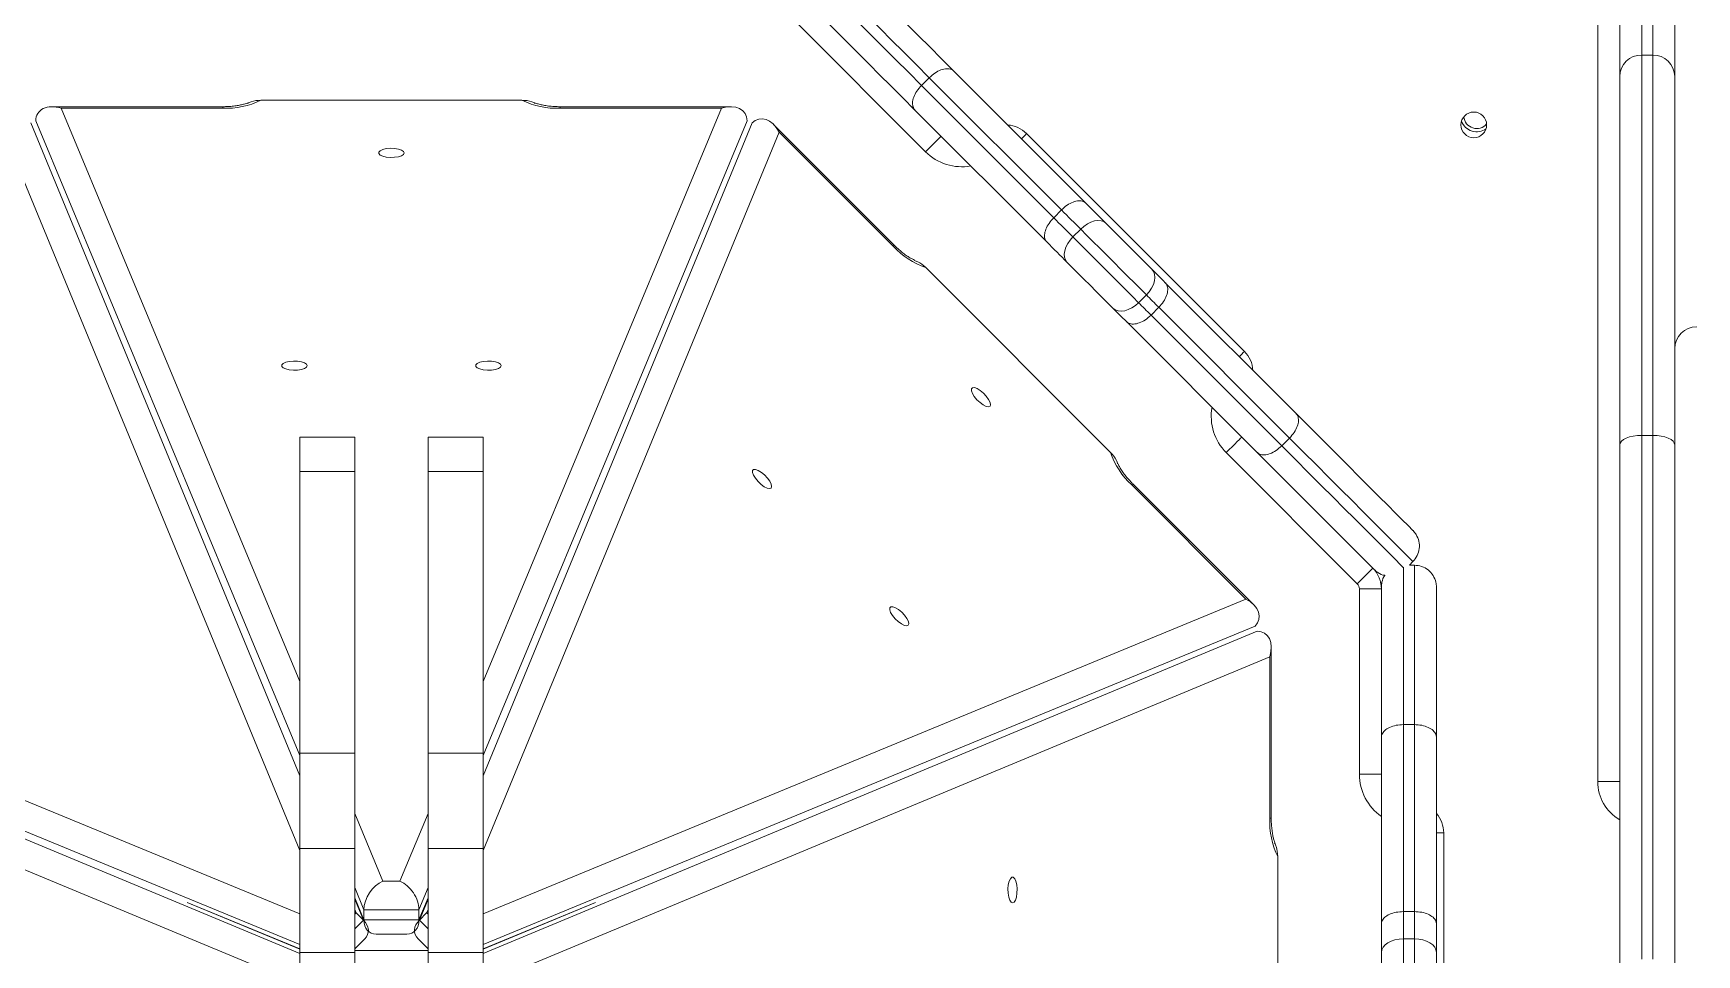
# Model space of a CAD drawing. Header units: millimetres. Extents: x -8760 to 8364, y -7998 to 7451.
# Drawn here: x 3806.7 to 4260.4, y 0.3 to 251.4 of the extents above; entities that cross this region are included whole.
import ezdxf

# ---------------------------------------------------------------- set-up
doc = ezdxf.new("R2010")
doc.units = ezdxf.units.MM
doc.layers.add('DIKOM_ОБЪЕКТ', color=7, linetype='Continuous')

msp = doc.modelspace()

# ---------------------------------------------------------------- linework, layer by layer
at = {"layer": 'DIKOM_ОБЪЕКТ', "color": 7, "linetype": 'Continuous', "lineweight": 15}
for p, q in [((4233.391, 47.446), (4233.391, 320.446)), ((4239.391, 239.632), (4239.391, 285.423)), ((4254.392, 285.423), (4254.392, 239.632)), ((4245.391, 279.655), (4245.391, 245.491)), ((4248.392, 245.491), (4248.392, 279.655)), ((4050.056, 219.134), (4014.33, 254.86)), ((4245.391, 245.491), (4245.391, 141.817)), ((4248.392, 245.491), (4245.391, 245.491)), ((4248.392, 141.817), (4248.392, 245.491)), ((4057.776, 241.112), (4093.735, 205.153)), ((4051.086, 239.317), (4048.965, 237.196)), ((4048.965, 237.196), (4085.009, 201.152)), ((4087.13, 203.273), (4051.086, 239.317)), ((4239.391, 139.218), (4239.391, 239.632)), ((4254.392, 239.632), (4254.392, 139.218)), ((3858.391, 231.406), (3811.858, 231.406)), ((3858.391, 231.008), (3858.391, 231.406)), ((3939.999, 233.158), (3868.784, 233.158)), ((3996.925, 231.406), (3950.391, 231.406)), ((3950.391, 231.008), (3950.391, 231.406)), ((3806.025, 226.991), (3879.392, 49)), ((3879.392, 54.579), (3807.392, 227.557)), ((3858.391, 231.008), (3814.353, 231.008)), ((3814.353, 231.008), (3879.392, 74.755)), ((3929.391, 74.755), (3994.43, 231.008)), ((4001.392, 227.557), (3929.391, 54.579)), ((3929.391, 49), (4002.758, 226.991)), ((3994.43, 231.008), (3950.391, 231.008)), ((4083.129, 194.547), (4047.169, 230.506)), ((3879.392, 28.655), (3798.662, 224.509)), ((4010.12, 224.509), (3929.391, 28.655)), ((4041.543, 193.651), (4008.638, 226.555)), ((4041.261, 193.369), (4010.12, 224.509)), ((4077.633, 224.084), (4137.03, 164.687)), ((4087.13, 203.273), (4085.009, 201.152)), ((4092.383, 198.02), (4090.262, 195.898)), ((4100.486, 137.184), (4050.13, 187.541)), ((4115.453, 183.435), (4151.122, 147.766)), ((4110.301, 180.102), (4108.18, 177.981)), ((4140.515, 137.16), (4104.847, 172.828)), ((4113.68, 176.724), (4111.558, 174.602)), ((4111.558, 174.602), (4147.198, 138.962)), ((4149.319, 141.084), (4113.68, 176.724)), ((3894.392, 141.367), (3879.392, 141.367)), ((3879.392, 141.367), (3879.392, 132.002)), ((3894.392, 141.367), (3894.392, 132.002)), ((3929.391, 141.367), (3914.392, 141.367)), ((3914.392, 141.367), (3914.392, 132.002)), ((3929.391, 141.367), (3929.391, 132.002)), ((4149.319, 141.084), (4147.198, 138.962)), ((4245.391, 141.817), (4245.391, -0.97)), ((4248.392, 141.817), (4245.391, 141.817)), ((4248.392, -0.97), (4248.392, 141.817)), ((4167.806, 101.384), (4132.08, 137.11)), ((4239.391, -5.521), (4239.391, 139.218)), ((4254.392, 139.218), (4254.392, -5.521)), ((3894.392, 132.002), (3879.392, 132.002)), ((3879.392, 132.002), (3879.392, 55.159)), ((3894.392, 132.002), (3894.392, 55.159)), ((3929.391, 132.002), (3914.392, 132.002)), ((3914.392, 132.002), (3914.392, 55.159)), ((3929.391, 132.002), (3929.391, 55.159)), ((4137.455, 97.175), (4106.315, 128.315)), ((4139.5, 95.693), (4106.596, 128.597)), ((4180.391, 105.876), (4180.391, 62.989)), ((4182.992, 107.411), (4182.026, 106.446)), ((4183.392, 106.446), (4182.026, 106.446)), ((4183.392, 62.989), (4183.392, 106.446)), ((4168.392, 49.446), (4168.392, 99.97)), ((4174.391, 99.97), (4168.392, 99.97)), ((4174.388, 100.213), (4174.391, 100.213)), ((4174.391, 59.528), (4174.391, 100.446)), ((4189.392, 100.446), (4189.392, 59.528)), ((3671.329, 97.175), (3879.392, 11.413)), ((3929.391, 11.413), (4137.455, 97.175)), ((3668.281, 88.446), (3879.392, 0.573)), ((3879.392, 3.027), (3668.847, 89.812)), ((4139.937, 89.812), (3929.391, 3.027)), ((3929.391, 0.573), (4140.503, 88.446)), ((4144.352, 37.446), (4144.352, 83.979)), ((3875.55, -6.226), (3664.829, 81.485)), ((4143.954, 81.485), (3933.233, -6.226)), ((4143.954, 37.446), (4143.954, 81.485)), ((4174.391, 8.674), (4174.391, 59.528)), ((4180.391, 62.989), (4180.391, 12.015)), ((4183.392, 62.989), (4180.391, 62.989)), ((4183.392, 12.015), (4183.392, 62.989)), ((4189.392, 59.528), (4189.392, 8.674)), ((3894.392, 55.159), (3879.392, 55.159)), ((3879.392, 55.159), (3879.392, 29.17)), ((3894.392, 55.159), (3894.392, 29.17)), ((3929.391, 55.159), (3914.392, 55.159)), ((3914.392, 55.159), (3914.392, 29.17)), ((3929.391, 55.159), (3929.391, 29.17)), ((4174.391, 49.446), (4168.392, 49.446)), ((4239.391, 47.446), (4233.391, 47.446)), ((3894.392, 38.718), (3902.063, 20.288)), ((3906.72, 20.288), (3914.392, 38.718)), ((4143.954, 37.446), (4144.352, 37.446)), ((4191.392, 33.446), (4189.392, 33.446)), ((4191.392, 33.446), (4191.392, -50.554)), ((3894.392, 29.17), (3879.392, 29.17)), ((3879.392, 29.17), (3879.392, 0.837)), ((3894.392, 29.17), (3894.392, 0.837)), ((3929.391, 29.17), (3914.392, 29.17)), ((3914.392, 29.17), (3914.392, 0.837)), ((3929.391, 29.17), (3929.391, 0.837)), ((4146.104, -44.162), (4146.104, 27.054)), ((3896.892, 12.536), (3894.392, 18.542)), ((3902.063, 20.288), (3906.72, 20.288)), ((3914.392, 18.542), (3911.892, 12.536)), ((3848.718, 14.507), (3879.392, 1.863)), ((3879.392, 1.739), (3848.718, 14.507)), ((3894.392, 15.741), (3896.892, 9.735)), ((3896.762, 9.682), (3894.392, 15.433)), ((3911.892, 9.735), (3914.392, 15.741)), ((3914.392, 15.433), (3912.021, 9.682)), ((3960.065, 14.507), (3929.391, 1.739)), ((3929.391, 1.863), (3960.065, 14.507)), ((3894.392, 12.609), (3894.782, 11.662)), ((3894.782, 11.662), (3894.392, 11.272)), ((3894.392, 7.311), (3896.762, 9.682)), ((3896.762, 9.682), (3894.782, 11.662)), ((3911.892, 12.536), (3896.892, 12.536)), ((3896.892, 9.735), (3896.892, 12.536)), ((3896.892, 9.735), (3911.892, 9.735)), ((3911.892, 9.735), (3911.892, 12.536)), ((3912.021, 9.682), (3914.001, 11.662)), ((3912.021, 9.682), (3914.392, 7.311)), ((3914.001, 11.662), (3914.392, 12.609)), ((3914.392, 11.272), (3914.001, 11.662)), ((4180.391, 12.015), (4180.391, 4.585)), ((4183.392, 12.015), (4180.391, 12.015)), ((4183.392, 4.585), (4183.392, 12.015)), ((3894.392, 1.867), (3897.138, 4.613)), ((3900.21, 5.885), (3908.573, 5.885)), ((3911.645, 4.613), (3914.392, 1.867)), ((4174.391, 0.887), (4174.391, 8.674)), ((4180.391, 4.585), (4180.391, -20.754)), ((4183.392, 4.585), (4180.391, 4.585)), ((4183.392, -20.754), (4183.392, 4.585)), ((4189.392, 8.674), (4189.392, 0.887)), ((3894.392, 0.837), (3879.392, 0.837)), ((3879.392, 0.837), (3879.392, -17.757)), ((3914.392, 1.446), (3894.392, 1.446)), ((3894.392, 0.837), (3894.392, -17.757)), ((3929.391, 0.837), (3914.392, 0.837)), ((3914.392, 0.837), (3914.392, -17.757)), ((3929.391, 0.837), (3929.391, -17.757)), ((4174.391, -16.851), (4174.391, 0.887)), ((4189.392, 0.887), (4189.392, -16.851))]:
    msp.add_line(p, q, dxfattribs=at)
at = {"layer": 'DIKOM_ОБЪЕКТ', "color": 7, "linetype": 'Continuous', "lineweight": 15, "flags": 128}
for points in [[(4051.086, 239.317), (4047.494, 242.909), (4044.067, 246.336), (4040.817, 249.586), (4037.756, 252.647), (4034.896, 255.507), (4032.248, 258.155), (4029.822, 260.582), (4027.625, 262.778), (4025.667, 264.735), (4023.956, 266.447), (4022.497, 267.906), (4021.296, 269.107), (4020.357, 270.046)], [(4028.843, 270.046), (4029.743, 269.145), (4030.889, 268), (4032.273, 266.615), (4033.893, 264.995), (4035.741, 263.147), (4037.812, 261.077), (4040.096, 258.792), (4042.586, 256.302), (4045.273, 253.616), (4048.146, 250.742), (4051.195, 247.693), (4054.409, 244.479), (4057.776, 241.112)], [(4018.639, 267.522), (4019.175, 266.986), (4020.376, 265.785), (4021.834, 264.326), (4023.546, 262.614), (4025.504, 260.657), (4027.7, 258.46), (4030.127, 256.033), (4032.775, 253.385), (4035.635, 250.525), (4038.695, 247.465), (4041.946, 244.215), (4045.373, 240.788), (4048.965, 237.196)], [(4047.169, 230.506), (4043.802, 233.873), (4040.588, 237.087), (4037.54, 240.136), (4034.666, 243.009), (4031.98, 245.696), (4029.49, 248.186), (4027.205, 250.47), (4025.135, 252.54), (4023.286, 254.389), (4021.667, 256.008), (4020.282, 257.393), (4019.137, 258.538), (4018.236, 259.439)], [(4054.298, 223.377), (4054.216, 223.295), (4053.975, 223.054), (4053.583, 222.662), (4053.055, 222.134), (4052.413, 221.491), (4051.679, 220.758), (4050.883, 219.962), (4050.056, 219.134)], [(4077.633, 224.084), (4077.551, 224.002), (4077.31, 223.761), (4076.918, 223.369), (4076.39, 222.841), (4076.219, 222.67)], [(3907.891, 218.823), (3907.702, 218.416), (3907.154, 218.053), (3906.306, 217.773), (3905.251, 217.608), (3904.102, 217.573), (3902.986, 217.675), (3902.021, 217.901), (3901.313, 218.226), (3900.939, 218.617), (3900.939, 219.03), (3901.313, 219.42), (3902.021, 219.746), (3902.986, 219.972), (3904.102, 220.073), (3905.251, 220.039), (3906.306, 219.873), (3907.154, 219.594), (3907.702, 219.231), (3907.891, 218.823)], [(4093.735, 205.153), (4094.448, 204.441), (4095.154, 203.734), (4095.853, 203.035), (4096.545, 202.343), (4097.231, 201.658), (4097.908, 200.98), (4098.579, 200.31), (4099.241, 199.647)], [(4085.009, 201.152), (4085.689, 200.471), (4086.363, 199.797), (4087.031, 199.129), (4087.691, 198.469), (4088.345, 197.815), (4088.991, 197.169), (4089.631, 196.53), (4090.262, 195.898)], [(4092.383, 198.02), (4091.752, 198.651), (4091.113, 199.29), (4090.467, 199.937), (4089.813, 200.59), (4089.152, 201.251), (4088.485, 201.918), (4087.811, 202.592), (4087.13, 203.273)], [(4099.241, 199.647), (4098.65, 200.076), (4097.918, 200.325), (4097.074, 200.385), (4096.15, 200.254), (4095.182, 199.936), (4094.206, 199.444), (4093.261, 198.797), (4092.383, 198.02)], [(4099.241, 199.647), (4100.662, 198.226), (4102.22, 196.669), (4103.869, 195.019), (4105.562, 193.326), (4107.248, 191.64), (4108.879, 190.01), (4110.406, 188.483), (4111.784, 187.105)], [(4088.635, 189.04), (4088.206, 189.632), (4087.957, 190.364), (4087.897, 191.208), (4088.028, 192.132), (4088.346, 193.1), (4088.838, 194.076), (4089.485, 195.02), (4090.262, 195.898)], [(4090.262, 195.898), (4091.868, 194.293), (4093.607, 192.553), (4095.448, 190.713), (4097.354, 188.806), (4099.291, 186.869), (4101.223, 184.937), (4103.112, 183.048), (4104.924, 181.237), (4106.624, 179.537), (4108.18, 177.981)], [(4110.301, 180.102), (4108.745, 181.658), (4107.045, 183.358), (4105.234, 185.169), (4103.345, 187.059), (4101.413, 188.99), (4099.475, 190.928), (4097.569, 192.834), (4095.729, 194.675), (4093.989, 196.414), (4092.383, 198.02)], [(4041.261, 193.369), (4041.481, 193.589), (4041.543, 193.651)], [(4088.635, 189.04), (4087.972, 189.703), (4087.302, 190.373), (4086.624, 191.051), (4085.939, 191.736), (4085.247, 192.429), (4084.547, 193.128), (4083.841, 193.834), (4083.129, 194.547)], [(4101.177, 176.498), (4099.799, 177.876), (4098.272, 179.403), (4096.642, 181.033), (4094.955, 182.72), (4093.262, 184.413), (4091.613, 186.062), (4090.055, 187.62), (4088.635, 189.04)], [(4111.784, 187.105), (4112.24, 186.485), (4112.517, 185.726), (4112.602, 184.856), (4112.493, 183.91), (4112.193, 182.924), (4111.714, 181.936), (4111.076, 180.983), (4110.301, 180.102)], [(4111.784, 187.105), (4112.228, 186.661), (4112.676, 186.212), (4113.128, 185.76), (4113.585, 185.303), (4114.046, 184.842), (4114.511, 184.377), (4114.98, 183.908), (4115.453, 183.435)], [(4101.177, 176.498), (4101.797, 176.041), (4102.556, 175.765), (4103.425, 175.68), (4104.371, 175.789), (4105.357, 176.089), (4106.346, 176.567), (4107.299, 177.206), (4108.18, 177.981)], [(4108.18, 177.981), (4108.588, 177.572), (4109.001, 177.159), (4109.418, 176.743), (4109.838, 176.322), (4110.262, 175.898), (4110.691, 175.47), (4111.123, 175.038), (4111.558, 174.602)], [(4113.68, 176.724), (4113.244, 177.159), (4112.812, 177.591), (4112.384, 178.019), (4111.96, 178.443), (4111.539, 178.864), (4111.122, 179.281), (4110.71, 179.693), (4110.301, 180.102)], [(4104.847, 172.828), (4104.374, 173.301), (4103.905, 173.77), (4103.439, 174.236), (4102.979, 174.696), (4102.522, 175.153), (4102.069, 175.606), (4101.621, 176.054), (4101.177, 176.498)], [(4137.03, 164.687), (4136.948, 164.605), (4136.707, 164.364), (4136.314, 163.972), (4135.787, 163.444), (4135.615, 163.273)], [(3881.436, 160.839), (3881.246, 160.432), (3880.698, 160.069), (3879.85, 159.789), (3878.795, 159.623), (3877.647, 159.589), (3876.53, 159.691), (3875.566, 159.917), (3874.858, 160.242), (3874.484, 160.633), (3874.484, 161.046), (3874.858, 161.436), (3875.566, 161.762), (3876.53, 161.988), (3877.647, 162.089), (3878.795, 162.055), (3879.85, 161.889), (3880.698, 161.61), (3881.246, 161.247), (3881.436, 160.839)], [(3934.347, 160.839), (3934.157, 160.432), (3933.609, 160.069), (3932.761, 159.789), (3931.707, 159.623), (3930.558, 159.589), (3929.441, 159.691), (3928.476, 159.917), (3927.769, 160.242), (3927.395, 160.633), (3927.395, 161.046), (3927.769, 161.436), (3928.476, 161.762), (3929.441, 161.988), (3930.558, 162.089), (3931.707, 162.055), (3932.761, 161.889), (3933.609, 161.61), (3934.157, 161.247), (3934.347, 160.839)], [(4067.647, 149.751), (4067.225, 149.597), (4066.58, 149.728), (4065.783, 150.13), (4064.92, 150.759), (4064.084, 151.547), (4063.366, 152.408), (4062.843, 153.25), (4062.573, 153.981), (4062.585, 154.521), (4062.877, 154.813), (4063.418, 154.825), (4064.148, 154.555), (4064.99, 154.032), (4065.851, 153.314), (4066.639, 152.478), (4067.268, 151.615), (4067.669, 150.818), (4067.801, 150.173), (4067.647, 149.751)], [(4151.122, 147.766), (4154.94, 143.948), (4158.585, 140.303), (4162.044, 136.844), (4165.304, 133.584), (4168.354, 130.535), (4171.182, 127.707), (4173.778, 125.11), (4176.134, 122.754), (4178.24, 120.648), (4180.09, 118.799), (4181.675, 117.213), (4182.992, 115.897)], [(4136.323, 141.352), (4136.241, 141.271), (4136, 141.03), (4135.608, 140.637), (4135.08, 140.11), (4134.437, 139.467), (4133.703, 138.733), (4132.907, 137.938), (4132.08, 137.11)], [(4182.992, 107.411), (4181.739, 108.664), (4180.24, 110.163), (4178.499, 111.904), (4176.521, 113.882), (4174.313, 116.09), (4171.881, 118.521), (4169.234, 121.169), (4166.379, 124.024), (4163.325, 127.078), (4160.081, 130.322), (4156.659, 133.744), (4153.068, 137.335), (4149.319, 141.084)], [(4239.391, 139.218), (4239.507, 139.725), (4239.848, 140.212), (4240.403, 140.662), (4241.149, 141.056), (4242.058, 141.379), (4243.096, 141.619), (4244.221, 141.767), (4245.391, 141.817)], [(4248.392, 141.817), (4249.562, 141.767), (4250.688, 141.619), (4251.725, 141.379), (4252.634, 141.056), (4253.38, 140.662), (4253.935, 140.212), (4254.276, 139.725), (4254.392, 139.218)], [(4172.385, 105.29), (4171.069, 106.607), (4169.483, 108.192), (4167.634, 110.042), (4165.527, 112.148), (4163.171, 114.503), (4160.575, 117.1), (4157.747, 119.928), (4154.698, 122.978), (4151.437, 126.238), (4147.978, 129.696), (4144.333, 133.342), (4140.515, 137.16)], [(4147.198, 138.962), (4150.947, 135.214), (4154.538, 131.623), (4157.96, 128.2), (4161.203, 124.957), (4164.258, 121.903), (4167.112, 119.048), (4169.76, 116.4), (4172.192, 113.969), (4174.4, 111.761), (4176.377, 109.783), (4178.119, 108.042), (4179.618, 106.543), (4180.312, 105.848)], [(4007.939, 127.457), (4007.517, 127.303), (4006.872, 127.434), (4006.075, 127.836), (4005.212, 128.465), (4004.376, 129.252), (4003.657, 130.114), (4003.135, 130.956), (4002.865, 131.686), (4002.877, 132.227), (4003.169, 132.519), (4003.709, 132.531), (4004.44, 132.261), (4005.282, 131.738), (4006.144, 131.02), (4006.931, 130.184), (4007.56, 129.321), (4007.962, 128.524), (4008.093, 127.879), (4007.939, 127.457)], [(4106.315, 128.315), (4106.535, 128.536), (4106.596, 128.597)], [(4172.049, 105.627), (4171.967, 105.545), (4171.725, 105.304), (4171.333, 104.912), (4170.806, 104.384), (4170.163, 103.741), (4169.429, 103.008), (4168.634, 102.212), (4167.806, 101.384)], [(4045.353, 90.043), (4044.931, 89.89), (4044.286, 90.02), (4043.489, 90.422), (4042.626, 91.051), (4041.79, 91.839), (4041.072, 92.7), (4040.549, 93.542), (4040.279, 94.273), (4040.29, 94.813), (4040.583, 95.105), (4041.123, 95.117), (4041.854, 94.847), (4042.696, 94.325), (4043.557, 93.606), (4044.345, 92.771), (4044.974, 91.907), (4045.375, 91.11), (4045.507, 90.466), (4045.353, 90.043)], [(4073.785, 14.401), (4073.378, 14.591), (4073.015, 15.139), (4072.735, 15.987), (4072.569, 17.042), (4072.535, 18.19), (4072.636, 19.307), (4072.862, 20.272), (4073.188, 20.979), (4073.578, 21.354), (4073.991, 21.354), (4074.382, 20.979), (4074.708, 20.272), (4074.934, 19.307), (4075.035, 18.19), (4075.001, 17.042), (4074.835, 15.987), (4074.556, 15.139), (4074.192, 14.591), (4073.785, 14.401)], [(4174.391, 0.887), (4174.507, 1.608), (4174.848, 2.302), (4175.403, 2.941), (4176.149, 3.502), (4177.058, 3.962), (4178.095, 4.303), (4179.221, 4.514), (4180.391, 4.585)], [(4189.392, 0.887), (4189.276, 1.608), (4188.935, 2.302), (4188.38, 2.941), (4187.634, 3.502), (4186.725, 3.962), (4185.688, 4.303), (4184.562, 4.514), (4183.392, 4.585)]]:
    msp.add_lwpolyline(points, dxfattribs=at)
at = {"layer": 'DIKOM_ОБЪЕКТ', "color": 7, "linetype": 'Continuous', "lineweight": 15}
msp.add_circle((4199.59, 226.446), 3.5, dxfattribs=at)
for centre, radius, start, end in [((4245.323, 239.56), 5.932, 89.3338, 179.30707), ((4248.461, 239.56), 5.932, 0.69293, 90.6662), ((3859.378, 252.43), 21.444, 267.36206, 296.01512), ((3949.404, 252.426), 21.441, 243.98249, 272.63929), ((4200.392, 228.946), 4.4, 199.97244, 306.03924), ((4200.392, 228.946), 3.5, 184.24365, 320.18672), ((4071.976, 218.427), 8, 45, 86.40962), ((4059.955, 229.034), 14, 225, 280.1501), ((4057.105, 207.818), 21.443, 222.36318, 251.01642), ((4260.392, 165.446), 6, 90, 180), ((4131.373, 159.03), 8, 3.59038, 45), ((4141.979, 147.009), 14, 169.8499, 225), ((4120.757, 144.156), 21.437, 198.97988, 227.64341), ((4166.392, 99.97), 8, 0, 45), ((4166.392, 99.97), 2, 0, 45), ((4168.392, 100.213), 6, 0, 14.99814), ((4182.392, 49.446), 14, 180, 235.1501), ((4245.392, 47.446), 12, 180, 240), ((4165.369, 36.458), 21.438, 177.35855, 206.01966), ((4183.392, 33.446), 8, 0, 41.40962)]:
    msp.add_arc(centre, radius, start, end, dxfattribs=at)
for centre, major_axis, start_param, end_param in [((3814.353, 225.407), (6.36, -4.242), 1.9894679, 3.5602643), ((3994.43, 225.407), (6.36, 4.242), 5.8645137, 7.43531), ((4006.16, 220.548), (-1.498, 7.497), 5.1310606, 6.7018569), ((4133.494, 93.214), (7.497, -1.498), 5.8645137, 7.43531), ((4138.352, 81.484), (4.242, 6.36), 5.1310606, 6.7018569), ((3902.063, 14.686), (3.656, 5.482), 0.7851908, 2.3559871), ((3906.72, 14.686), (-3.656, 5.482), 3.9271982, 5.4979946), ((3889.605, 9.526), (6.461, -1.291), 0.7856056, 0.8786334), ((3891.585, 7.545), (6.461, -1.291), 5.8645137, 7.0687909), ((3902.063, 11.885), (3.656, 5.482), 2.3559871, 3.5602643), ((3906.72, 11.885), (-3.656, 5.482), 2.722921, 3.9271982), ((3917.198, 7.545), (6.461, 1.291), 2.3559871, 3.5602643), ((3919.178, 9.526), (6.461, 1.291), 2.2629592, 2.3559871)]:
    msp.add_ellipse(centre, major_axis=major_axis, ratio=0.6672067, start_param=start_param, end_param=end_param, dxfattribs=at)
for points, knots in [([(4051.086, 239.317), (4051.59, 239.767), (4052.598, 240.667), (4054.289, 241.515), (4055.876, 241.86), (4057.037, 241.662), (4057.584, 241.303), (4057.766, 241.122), (4057.776, 241.112)], [0, 0, 0, 0, 0.2145799, 0.4292234, 0.6438561, 0.8585589, 0.9923667, 1, 1, 1, 1]), ([(4047.169, 230.506), (4047.16, 230.516), (4046.979, 230.698), (4046.62, 231.244), (4046.422, 232.406), (4046.767, 233.992), (4047.615, 235.684), (4048.515, 236.692), (4048.965, 237.196)], [0, 0, 0, 0, 0.0076331, 0.1414375, 0.3561347, 0.5707576, 0.7854063, 1, 1, 1, 1]), ([(3865.122, 232.417), (3865.122, 232.417), (3864.968, 232.355), (3864.464, 232.172), (3863.541, 231.925), (3862.344, 231.691), (3860.948, 231.514), (3859.598, 231.42), (3858.732, 231.41), (3858.391, 231.406)], [0, 0, 0, 0, 0.0007931, 0.1536201, 0.3192876, 0.4964997, 0.6827152, 0.8751223, 1, 1, 1, 1]), ([(3865.166, 232.322), (3865.472, 232.479), (3866.577, 233.049), (3867.857, 233.112), (3868.784, 233.158)], [0, 0, 0, 0, 0.2761453, 1, 1, 1, 1]), ([(3939.999, 233.158), (3940.926, 233.112), (3942.21, 233.048), (3943.319, 232.476), (3943.628, 232.317)], [0, 0, 0, 0, 0.7214056, 1, 1, 1, 1]), ([(3950.391, 231.406), (3950.112, 231.409), (3949.297, 231.417), (3947.969, 231.5), (3946.497, 231.681), (3945.222, 231.927), (3944.25, 232.193), (3943.845, 232.349), (3943.673, 232.415)], [0, 0, 0, 0, 0.1023586, 0.2989601, 0.4935242, 0.6832416, 0.8656169, 1, 1, 1, 1]), ([(4087.13, 203.273), (4087.633, 203.724), (4088.638, 204.625), (4090.313, 205.488), (4091.877, 205.855), (4093.02, 205.682), (4093.552, 205.334), (4093.728, 205.16), (4093.735, 205.153)], [0, 0, 0, 0, 0.2143826, 0.4287339, 0.6432209, 0.8579802, 0.9946181, 1, 1, 1, 1]), ([(4083.129, 194.547), (4083.122, 194.553), (4082.946, 194.729), (4082.601, 195.261), (4082.426, 196.405), (4082.794, 197.969), (4083.657, 199.644), (4084.558, 200.649), (4085.009, 201.152)], [0, 0, 0, 0, 0.0053918, 0.1420177, 0.3567731, 0.5712582, 0.7856237, 1, 1, 1, 1]), ([(4047.016, 189.606), (4047.016, 189.606), (4046.889, 189.653), (4046.365, 189.906), (4045.554, 190.374), (4044.537, 191.058), (4043.426, 191.919), (4042.405, 192.807), (4041.786, 193.412), (4041.543, 193.651)], [0, 0, 0, 0, 0.0007698, 0.1536231, 0.3193217, 0.4965483, 0.6827656, 0.8751587, 1, 1, 1, 1]), ([(4046.98, 189.508), (4047.308, 189.403), (4048.492, 189.023), (4049.442, 188.163), (4050.13, 187.541)], [0, 0, 0, 0, 0.2761244, 1, 1, 1, 1]), ([(4115.453, 183.435), (4115.474, 183.414), (4115.653, 183.231), (4116.011, 182.673), (4116.212, 181.524), (4115.873, 179.932), (4115.029, 178.237), (4114.129, 177.228), (4113.68, 176.724)], [0, 0, 0, 0, 0.015891, 0.1412993, 0.3559885, 0.570655, 0.7853258, 1, 1, 1, 1]), ([(4104.847, 172.828), (4104.867, 172.808), (4105.051, 172.629), (4105.609, 172.27), (4106.758, 172.07), (4108.35, 172.409), (4110.045, 173.253), (4111.054, 174.153), (4111.558, 174.602)], [0, 0, 0, 0, 0.0158905, 0.1413154, 0.3559977, 0.5706374, 0.7853327, 1, 1, 1, 1]), ([(4151.122, 147.766), (4151.134, 147.754), (4151.311, 147.572), (4151.672, 147.026), (4151.865, 145.871), (4151.519, 144.286), (4150.67, 142.595), (4149.769, 141.588), (4149.319, 141.084)], [0, 0, 0, 0, 0.00983284, 0.14132934, 0.35600607, 0.57068045, 0.78532021, 1, 1, 1, 1]), ([(4100.486, 137.184), (4101.109, 136.496), (4101.972, 135.543), (4102.352, 134.354), (4102.458, 134.023)], [0, 0, 0, 0, 0.721379, 1, 1, 1, 1]), ([(4140.515, 137.16), (4140.528, 137.147), (4140.71, 136.97), (4141.256, 136.611), (4142.411, 136.417), (4143.996, 136.763), (4145.686, 137.612), (4146.694, 138.512), (4147.198, 138.962)], [0, 0, 0, 0, 0.0098431, 0.1413335, 0.3560135, 0.5706911, 0.7853135, 1, 1, 1, 1]), ([(4106.596, 128.597), (4106.401, 128.796), (4105.829, 129.378), (4104.949, 130.376), (4104.036, 131.545), (4103.309, 132.621), (4102.809, 133.496), (4102.634, 133.892), (4102.559, 134.061)], [0, 0, 0, 0, 0.1023374, 0.298986, 0.4935041, 0.6832395, 0.8656305, 1, 1, 1, 1]), ([(4182.992, 115.897), (4182.999, 115.889), (4183.322, 115.567), (4184.024, 114.674), (4184.717, 112.991), (4184.816, 110.96), (4184.276, 108.974), (4183.42, 107.932), (4182.992, 107.411)], [0, 0, 0, 0, 0.0033206, 0.1465835, 0.3614534, 0.5747728, 0.7873598, 1, 1, 1, 1]), ([(4175.343, 103.676), (4175.335, 103.676), (4174.656, 103.709), (4173.611, 104.293), (4172.716, 104.961), (4172.392, 105.283), (4172.385, 105.29)], [0, 0, 0, 0, 0.006989, 0.5972558, 0.9909263, 1, 1, 1, 1]), ([(4183.392, 106.446), (4184.064, 106.38), (4185.409, 106.248), (4187.2, 105.22), (4188.565, 103.706), (4189.263, 102.03), (4189.386, 100.907), (4189.392, 100.458), (4189.392, 100.446)], [0, 0, 0, 0, 0.2135516, 0.4270494, 0.6410032, 0.8557827, 0.996178, 1, 1, 1, 1]), ([(4174.391, 100.446), (4174.392, 100.458), (4174.397, 100.908), (4174.547, 102.008), (4174.874, 103.157), (4175.334, 103.666), (4175.343, 103.676)], [0, 0, 0, 0, 0.0105193, 0.3969294, 0.9880675, 1, 1, 1, 1]), ([(4174.391, 59.528), (4174.391, 59.542), (4174.394, 59.798), (4174.525, 60.438), (4175.207, 61.4), (4176.572, 62.277), (4178.368, 62.874), (4179.717, 62.951), (4180.391, 62.989)], [0, 0, 0, 0, 0.0076339, 0.1414374, 0.3561282, 0.5707614, 0.7853966, 1, 1, 1, 1]), ([(4183.392, 62.989), (4184.066, 62.951), (4185.415, 62.874), (4187.211, 62.277), (4188.576, 61.4), (4189.258, 60.438), (4189.39, 59.798), (4189.392, 59.542), (4189.392, 59.528)], [0, 0, 0, 0, 0.2146034, 0.4292386, 0.6438718, 0.8585626, 0.9923661, 1, 1, 1, 1]), ([(4145.362, 30.715), (4145.362, 30.716), (4145.299, 30.842), (4145.119, 31.387), (4144.871, 32.293), (4144.637, 33.495), (4144.46, 34.89), (4144.365, 36.239), (4144.356, 37.105), (4144.352, 37.446)], [0, 0, 0, 0, 0.0007736, 0.1536012, 0.3193153, 0.496539, 0.6827584, 0.8751465, 1, 1, 1, 1]), ([(4145.268, 30.671), (4145.425, 30.366), (4145.994, 29.26), (4146.058, 27.98), (4146.104, 27.054)], [0, 0, 0, 0, 0.2761435, 1, 1, 1, 1]), ([(4174.391, 8.674), (4174.392, 8.683), (4174.395, 8.932), (4174.521, 9.552), (4175.21, 10.484), (4176.575, 11.33), (4178.369, 11.904), (4179.717, 11.978), (4180.391, 12.015)], [0, 0, 0, 0, 0.005395, 0.1420259, 0.3567824, 0.5712719, 0.7856382, 1, 1, 1, 1]), ([(4183.392, 12.015), (4184.066, 11.978), (4185.414, 11.904), (4187.208, 11.33), (4188.574, 10.484), (4189.262, 9.552), (4189.388, 8.932), (4189.392, 8.683), (4189.392, 8.674)], [0, 0, 0, 0, 0.2143587, 0.4287219, 0.6432421, 0.8579761, 0.994605, 1, 1, 1, 1])]:
    msp.add_open_spline(points, degree=3, knots=knots, dxfattribs=at)

doc.saveas('drawing.dxf')
